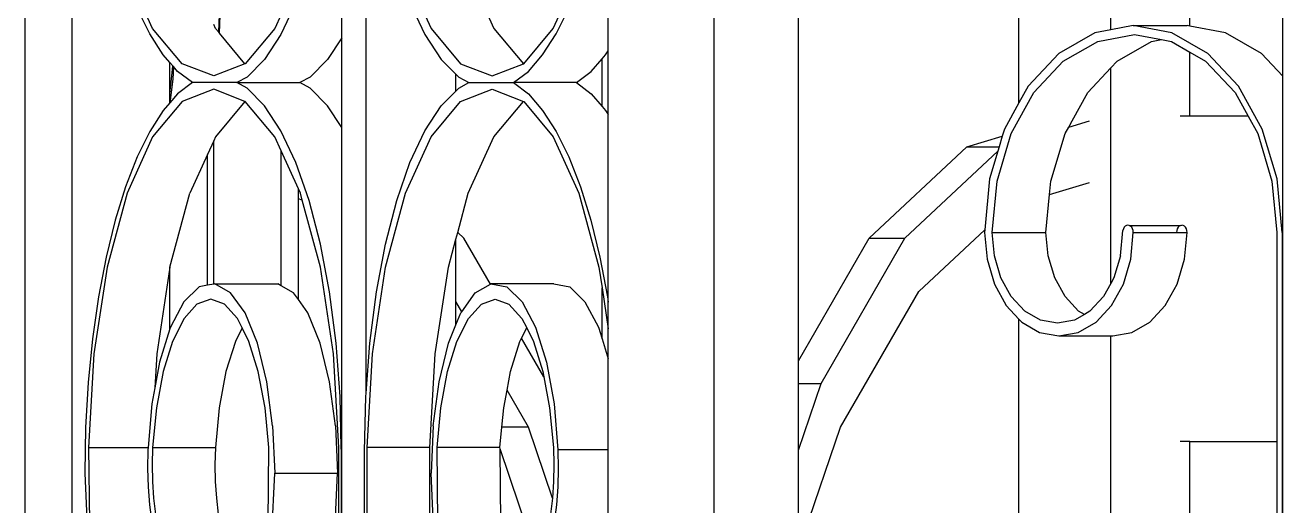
# Model space of a CAD drawing. Header units: millimetres. Extents: x 173236 to 801264, y -94969 to 615039.
# Drawn here: x 444954.6 to 445116.8, y -2314.2 to -2252.3 of the extents above; entities that cross this region are included whole.
import ezdxf

# ---------------------------------------------------------------- set-up
doc = ezdxf.new("R2010")
doc.units = ezdxf.units.MM
doc.header["$MEASUREMENT"] = 0
doc.layers.add('VOX-A-STAIRS-STEPS', color=140, linetype='Continuous')
doc.layers.add('VOX-A-WALL-PATT', color=233, linetype='Continuous')

# ---------------------------------------------------------------- blocks, each defined once
blk = doc.blocks.new('SSS')
at = {"layer": 'VOX-A-WALL-PATT'}
for p, q in [((383261.63, -3131.71), (383261.63, -2217.67)), ((383344.41, -3280.85), (383344.41, -2355.42)), ((383395.58, -2676.47), (383395.58, -2407.73)), ((383255.58, -2985.86), (383255.58, -2547.44)), ((383355.3, -2719.11), (383355.3, -2547.44)), ((383383.71, -2685.9), (383383.71, -2547.44)), ((383296.4, -2677.5), (383296.4, -2635.81)), ((383299.55, -2723.29), (383299.55, -2643.28)), ((383330.77, -2679.17), (383330.77, -2654.99)), ((383405.77, -2676), (383405.77, -2666.77)), ((383417.76, -2682.44), (383417.76, -2666.77)), ((383272.01, -2676.31), (383268.71, -2669.03)), ((383304.62, -2669.03), (383307.92, -2676.31)), ((383312.72, -2669.03), (383316.02, -2676.31)), ((383323.68, -2676.31), (383326.98, -2669.03)), ((383280.73, -2670.58), (383280.51, -2676.72)), ((383280.63, -2676.92), (383280.85, -2670.88)), ((383271.64, -2677.01), (383270.01, -2673.71)), ((383290.49, -2672.98), (383288.56, -2677.08)), ((383305.2, -2672.98), (383307.13, -2677.08)), ((383324.05, -2677.01), (383325.69, -2673.71)), ((383280.11, -2676.31), (383279.89, -2675.81)), ((383288.59, -2674.51), (383287.77, -2676.31)), ((383398.47, -2675.94), (383395.58, -2676.47)), ((383398.47, -2675.94), (383405.41, -2675.94)), ((383403.44, -2676.85), (383398.47, -2675.94)), ((383405.77, -2676), (383405.41, -2675.94)), ((383410.38, -2676.85), (383405.77, -2676)), ((383273.39, -2679.72), (383271.64, -2677.01)), ((383275.82, -2680.87), (383272.01, -2676.31)), ((383280.51, -2676.72), (383280.11, -2676.31)), ((383280.51, -2676.72), (383280.51, -2676.78)), ((383280.63, -2676.92), (383280.51, -2676.78)), ((383283.92, -2680.87), (383280.63, -2676.92)), ((383287.77, -2676.31), (383283.96, -2680.87)), ((383288.56, -2677.08), (383286.45, -2680.3)), ((383296.4, -2677.5), (383294.56, -2680.3)), ((383296.4, -2689.07), (383296.4, -2677.5)), ((383307.13, -2677.08), (383309.24, -2680.3)), ((383307.92, -2676.31), (383311.73, -2680.87)), ((383316.02, -2676.31), (383319.83, -2680.87)), ((383319.87, -2680.87), (383323.68, -2676.31)), ((383322.3, -2679.72), (383324.05, -2677.01)), ((383393.5, -2676.85), (383388.87, -2679.51)), ((383395.58, -2676.47), (383393.5, -2676.85)), ((383393.88, -2677.97), (383398.63, -2677.1)), ((383398.63, -2677.1), (383402.1, -2677.74)), ((383408.07, -2679.51), (383403.44, -2676.85)), ((383415.01, -2679.51), (383410.38, -2676.85)), ((383330.41, -2679.72), (383330.77, -2679.17)), ((383330.77, -2687.4), (383330.77, -2679.17)), ((383389.45, -2680.52), (383393.88, -2677.97)), ((383396.39, -2680.52), (383400.82, -2677.97)), ((383400.82, -2677.97), (383402.1, -2677.74)), ((383402.1, -2677.74), (383403.38, -2677.97)), ((383403.38, -2677.97), (383405.77, -2679.35)), ((383274.24, -2680.7), (383273.39, -2679.72)), ((383274.24, -2684.68), (383274.24, -2680.7)), ((383274.61, -2681.11), (383274.24, -2680.7)), ((383279.89, -2682.42), (383275.82, -2680.87)), ((383283.92, -2680.87), (383279.89, -2682.42)), ((383283.96, -2680.87), (383283.92, -2680.87)), ((383286.45, -2680.3), (383284.2, -2682.57)), ((383294.56, -2680.3), (383292.31, -2682.57)), ((383309.24, -2680.3), (383311.13, -2682.2)), ((383311.73, -2680.87), (383315.8, -2682.42)), ((383315.8, -2682.42), (383319.83, -2680.87)), ((383319.83, -2680.87), (383319.87, -2680.87)), ((383320.46, -2681.83), (383322.3, -2679.72)), ((383328.56, -2681.83), (383329.96, -2680.23)), ((383329.96, -2680.23), (383330.41, -2679.72)), ((383329.96, -2686.34), (383329.96, -2680.23)), ((383388.87, -2679.51), (383384.9, -2683.74)), ((383385.65, -2684.57), (383389.45, -2680.52)), ((383395.58, -2681.38), (383396.39, -2680.52)), ((383405.77, -2687.58), (383405.77, -2679.35)), ((383405.77, -2679.35), (383407.8, -2680.52)), ((383407.8, -2680.52), (383411.6, -2684.57)), ((383412.04, -2683.74), (383408.07, -2679.51)), ((383417.76, -2682.44), (383415.01, -2679.51)), ((383274.24, -2684.68), (383274.55, -2682)), ((383274.55, -2682), (383274.61, -2681.11)), ((383274.7, -2681.22), (383274.6, -2682.83)), ((383274.7, -2681.22), (383274.61, -2681.11)), ((383275.23, -2681.83), (383274.7, -2681.22)), ((383277.15, -2683.28), (383275.23, -2681.83)), ((383284.2, -2682.57), (383282.89, -2683.28)), ((383292.31, -2682.57), (383290.99, -2683.28)), ((383311.13, -2684.37), (383311.13, -2682.2)), ((383311.13, -2682.2), (383311.49, -2682.57)), ((383311.49, -2682.57), (383312.8, -2683.28)), ((383318.55, -2683.28), (383320.46, -2681.83)), ((383326.65, -2683.28), (383328.56, -2681.83)), ((383392.59, -2684.57), (383395.58, -2681.38)), ((383395.58, -2709.14), (383395.58, -2681.38)), ((383417.76, -2702.59), (383417.76, -2682.44)), ((383274.6, -2682.83), (383274.24, -2685.87)), ((383277.15, -2683.28), (383275.23, -2684.74)), ((383279.89, -2684.14), (383275.82, -2685.7)), ((383282.89, -2683.28), (383277.15, -2683.28)), ((383283.92, -2685.7), (383279.89, -2684.14)), ((383282.89, -2683.28), (383290.99, -2683.28)), ((383284.2, -2684), (383282.89, -2683.28)), ((383286.45, -2686.27), (383284.2, -2684)), ((383292.31, -2684), (383290.99, -2683.28)), ((383294.56, -2686.27), (383292.31, -2684)), ((383311.13, -2684.37), (383311.49, -2684)), ((383311.49, -2684), (383312.8, -2683.28)), ((383311.73, -2685.7), (383315.8, -2684.14)), ((383312.8, -2683.28), (383318.55, -2683.28)), ((383315.8, -2684.14), (383319.83, -2685.7)), ((383318.55, -2683.28), (383320.46, -2684.74)), ((383326.65, -2683.28), (383318.55, -2683.28)), ((383326.65, -2683.28), (383328.56, -2684.74)), ((383384.9, -2683.74), (383383.71, -2685.9)), ((383415.09, -2689.26), (383412.04, -2683.74)), ((383275.82, -2685.7), (383272.01, -2690.26)), ((383274.24, -2685.87), (383274.24, -2684.68)), ((383275.23, -2684.74), (383274.24, -2685.87)), ((383283.92, -2685.7), (383280.11, -2690.26)), ((383283.96, -2685.7), (383283.92, -2685.7)), ((383287.77, -2690.26), (383283.96, -2685.7)), ((383307.92, -2690.26), (383311.73, -2685.7)), ((383309.24, -2686.27), (383311.13, -2684.37)), ((383316.02, -2690.26), (383319.83, -2685.7)), ((383319.83, -2685.7), (383319.87, -2685.7)), ((383319.87, -2685.7), (383323.68, -2690.26)), ((383320.46, -2684.74), (383322.3, -2686.85)), ((383328.56, -2684.74), (383329.96, -2686.34)), ((383382.73, -2689.84), (383385.65, -2684.57)), ((383390.58, -2688.2), (383392.59, -2684.57)), ((383411.6, -2684.57), (383413.27, -2687.58)), ((383273.39, -2686.85), (383271.64, -2689.56)), ((383274.24, -2685.87), (383273.39, -2686.85)), ((383288.56, -2689.48), (383286.45, -2686.27)), ((383296.4, -2689.07), (383294.56, -2686.27)), ((383307.13, -2689.48), (383309.24, -2686.27)), ((383322.3, -2686.85), (383324.05, -2689.56)), ((383329.96, -2686.34), (383330.41, -2686.85)), ((383330.41, -2686.85), (383330.77, -2687.4)), ((383330.77, -2711.58), (383330.77, -2687.4)), ((383383.71, -2685.9), (383381.85, -2689.26)), ((383389.67, -2689.84), (383390.14, -2689.01)), ((383390.14, -2689.01), (383392.84, -2688.2)), ((383390.14, -2689.01), (383390.58, -2688.2)), ((383405.77, -2687.58), (383404.51, -2687.58)), ((383413.27, -2687.58), (383405.77, -2687.58)), ((383413.27, -2687.58), (383414.52, -2689.84)), ((383272.01, -2690.26), (383268.71, -2697.54)), ((383271.64, -2689.56), (383270.01, -2692.86)), ((383280.11, -2690.26), (383279.89, -2690.76)), ((383288.59, -2692.06), (383287.77, -2690.26)), ((383290.49, -2693.58), (383288.56, -2689.48)), ((383296.4, -2730.27), (383296.4, -2689.07)), ((383304.62, -2697.54), (383307.92, -2690.26)), ((383305.2, -2693.58), (383307.13, -2689.48)), ((383312.72, -2697.54), (383316.02, -2690.26)), ((383323.68, -2690.26), (383326.98, -2697.54)), ((383324.05, -2689.56), (383325.69, -2692.86)), ((383377.02, -2691.53), (383381.58, -2690.18)), ((383380.9, -2695.99), (383382.73, -2689.84)), ((383381.58, -2690.18), (383381.17, -2691.53)), ((383381.85, -2689.26), (383381.58, -2690.18)), ((383387.84, -2695.99), (383389.67, -2689.84)), ((383414.52, -2689.84), (383416.36, -2695.99)), ((383417.01, -2695.69), (383415.09, -2689.26)), ((383279.89, -2690.76), (383279.08, -2692.55)), ((383279.89, -2709.24), (383279.89, -2690.76)), ((383288.59, -2709.45), (383288.59, -2692.06)), ((383290.81, -2696.94), (383288.59, -2692.06)), ((383364.43, -2703.31), (383377.02, -2691.53)), ((383369.03, -2703.31), (383380.99, -2692.13)), ((383377.02, -2691.53), (383381.17, -2691.53)), ((383380.99, -2692.13), (383379.93, -2695.69)), ((383381.17, -2691.53), (383380.99, -2692.13)), ((383270.01, -2692.86), (383268.51, -2696.69)), ((383279.08, -2692.55), (383276.81, -2697.54)), ((383279.08, -2709.39), (383279.08, -2692.55)), ((383292.2, -2698.48), (383290.49, -2693.58)), ((383303.49, -2698.48), (383305.2, -2693.58)), ((383325.69, -2692.86), (383327.18, -2696.69)), ((383268.51, -2696.69), (383267.17, -2701.01)), ((383290.81, -2698.26), (383290.81, -2696.94)), ((383291.07, -2697.54), (383290.81, -2696.94)), ((383327.18, -2696.69), (383328.52, -2701.01)), ((383379.93, -2695.69), (383379.31, -2702.24)), ((383380.27, -2702.59), (383380.9, -2695.99)), ((383387.68, -2697.69), (383387.84, -2695.99)), ((383387.68, -2697.69), (383392.84, -2696.16)), ((383416.36, -2695.99), (383416.98, -2702.59)), ((383417.67, -2702.59), (383417.01, -2695.69)), ((383268.71, -2697.54), (383266.13, -2707.06)), ((383274.24, -2707.06), (383276.81, -2697.54)), ((383291.31, -2698.41), (383290.81, -2698.26)), ((383290.81, -2711.22), (383290.81, -2698.26)), ((383291.31, -2698.41), (383291.07, -2697.54)), ((383293.65, -2707.06), (383291.31, -2698.41)), ((383293.65, -2704.07), (383292.2, -2698.48)), ((383302.04, -2707.06), (383304.62, -2697.54)), ((383302.04, -2704.07), (383303.49, -2698.48)), ((383311.36, -2702.58), (383312.72, -2697.54)), ((383326.98, -2697.54), (383329.56, -2707.06)), ((383387.21, -2702.59), (383387.68, -2697.69)), ((383267.17, -2701.01), (383266, -2705.76)), ((383328.52, -2701.01), (383329.69, -2705.76)), ((383397.3, -2701.91), (383397.19, -2702.11)), ((383397.44, -2701.76), (383397.3, -2701.91)), ((383397.61, -2701.67), (383397.44, -2701.76)), ((383397.79, -2701.64), (383397.61, -2701.67)), ((383397.96, -2701.67), (383397.79, -2701.64)), ((383398.13, -2701.76), (383397.96, -2701.67)), ((383397.96, -2701.67), (383404.55, -2701.67)), ((383398.27, -2701.91), (383398.13, -2701.76)), ((383398.38, -2702.11), (383398.27, -2701.91)), ((383404.24, -2701.91), (383404.14, -2702.11)), ((383404.39, -2701.76), (383404.24, -2701.91)), ((383404.55, -2701.67), (383404.39, -2701.76)), ((383404.55, -2701.67), (383404.73, -2701.64)), ((383404.91, -2701.67), (383404.73, -2701.64)), ((383405.07, -2701.76), (383404.91, -2701.67)), ((383405.21, -2701.91), (383405.07, -2701.76)), ((383405.32, -2702.11), (383405.21, -2701.91)), ((383310.15, -2707.06), (383311.13, -2703.44)), ((383311.13, -2703.44), (383311.36, -2702.58)), ((383311.13, -2711.49), (383311.13, -2703.44)), ((383312.14, -2703.31), (383311.36, -2702.58)), ((383315.57, -2709.25), (383312.14, -2703.31)), ((383355.3, -2719.11), (383364.43, -2703.31)), ((383358.22, -2722.04), (383369.03, -2703.31)), ((383364.43, -2703.31), (383369.03, -2703.31)), ((383370.8, -2710.2), (383379.31, -2702.24)), ((383379.31, -2702.24), (383379.28, -2702.59)), ((383379.28, -2702.59), (383379.61, -2706.03)), ((383380.27, -2702.59), (383387.21, -2702.59)), ((383380.56, -2705.61), (383380.27, -2702.59)), ((383387.5, -2705.61), (383387.21, -2702.59)), ((383396.82, -2705.61), (383397.13, -2702.34)), ((383397.19, -2702.11), (383397.13, -2702.34)), ((383398.14, -2706.03), (383398.47, -2702.59)), ((383398.45, -2702.34), (383398.38, -2702.11)), ((383398.47, -2702.59), (383398.45, -2702.34)), ((383398.47, -2702.59), (383404.04, -2702.59)), ((383404.07, -2702.34), (383404.04, -2702.59)), ((383404.04, -2702.59), (383405.41, -2702.59)), ((383404.14, -2702.11), (383404.07, -2702.34)), ((383405.09, -2706.03), (383405.41, -2702.59)), ((383405.39, -2702.34), (383405.32, -2702.11)), ((383405.41, -2702.59), (383405.39, -2702.34)), ((383416.98, -2702.59), (383416.98, -2729.52)), ((383417.67, -2702.59), (383417.67, -2784.95)), ((383417.67, -2702.59), (383417.76, -2702.59)), ((383417.76, -2784.95), (383417.76, -2702.59)), ((383294.81, -2710.22), (383293.65, -2704.07)), ((383300.88, -2710.22), (383302.04, -2704.07)), ((383266, -2705.76), (383265.03, -2710.87)), ((383329.69, -2705.76), (383330.66, -2710.87)), ((383379.61, -2706.03), (383380.56, -2709.25)), ((383381.4, -2708.43), (383380.56, -2705.61)), ((383388.34, -2708.43), (383387.5, -2705.61)), ((383396.82, -2705.61), (383395.97, -2708.43)), ((383397.19, -2709.25), (383398.14, -2706.03)), ((383404.13, -2709.25), (383405.09, -2706.03)), ((383266.13, -2707.06), (383264.44, -2718.21)), ((383274.24, -2707.06), (383272.55, -2718.21)), ((383274.24, -2715.01), (383274.24, -2707.06)), ((383295.34, -2718.21), (383293.65, -2707.06)), ((383300.35, -2718.21), (383302.04, -2707.06)), ((383308.46, -2718.21), (383310.15, -2707.06)), ((383329.56, -2707.06), (383329.96, -2709.7)), ((383382.74, -2710.85), (383381.4, -2708.43)), ((383389.68, -2710.85), (383388.34, -2708.43)), ((383395.97, -2708.43), (383395.58, -2709.14)), ((383278, -2709.6), (383276.04, -2711.5)), ((383279.08, -2709.39), (383278, -2709.6)), ((383279.89, -2709.24), (383279.08, -2709.39)), ((383280.05, -2709.2), (383279.89, -2709.24)), ((383282.07, -2710.35), (383280.05, -2709.2)), ((383280.05, -2709.2), (383288.16, -2709.2)), ((383288.59, -2709.45), (383288.16, -2709.2)), ((383290.18, -2710.35), (383288.59, -2709.45)), ((383313.62, -2710.35), (383315.57, -2709.25)), ((383315.57, -2709.25), (383315.64, -2709.2)), ((383323.75, -2709.2), (383315.64, -2709.2)), ((383315.64, -2709.2), (383317.69, -2709.6)), ((383317.69, -2709.6), (383319.65, -2711.5)), ((383323.75, -2709.2), (383325.8, -2709.6)), ((383325.8, -2709.6), (383327.75, -2711.5)), ((383329.96, -2716.3), (383329.96, -2709.7)), ((383329.96, -2709.7), (383330.77, -2715)), ((383380.56, -2709.25), (383382.09, -2712.01)), ((383395.58, -2709.14), (383394.64, -2710.85)), ((383395.66, -2712.01), (383397.19, -2709.25)), ((383402.6, -2712.01), (383404.13, -2709.25)), ((383265.03, -2710.87), (383264.26, -2716.28)), ((383276.04, -2711.5), (383274.31, -2714.79)), ((383279.5, -2711.19), (383277.73, -2711.82)), ((383281.27, -2711.82), (383279.5, -2711.19)), ((383283.94, -2712.95), (383282.07, -2710.35)), ((383290.81, -2711.22), (383290.18, -2710.35)), ((383292.04, -2712.95), (383290.81, -2711.22)), ((383295.66, -2716.82), (383294.81, -2710.22)), ((383300.03, -2716.82), (383300.88, -2710.22)), ((383311.87, -2712.79), (383311.13, -2711.49)), ((383311.13, -2714.5), (383311.13, -2711.49)), ((383311.87, -2712.79), (383313.62, -2710.35)), ((383314.42, -2711.82), (383316.19, -2711.19)), ((383316.19, -2711.19), (383317.96, -2711.82)), ((383319.65, -2711.5), (383321.38, -2714.79)), ((383327.75, -2711.5), (383329.49, -2714.79)), ((383330.66, -2710.87), (383330.77, -2711.58)), ((383330.77, -2715), (383330.77, -2711.58)), ((383360.71, -2727.66), (383370.8, -2710.2)), ((383384.48, -2712.7), (383382.74, -2710.85)), ((383391.42, -2712.7), (383389.68, -2710.85)), ((383394.64, -2710.85), (383392.89, -2712.7)), ((383277.73, -2711.82), (383276.06, -2713.66)), ((383282.95, -2713.66), (383281.27, -2711.82)), ((383285.52, -2716.85), (383283.94, -2712.95)), ((383293.63, -2716.85), (383292.04, -2712.95)), ((383311.13, -2714.5), (383311.76, -2712.95)), ((383311.76, -2712.95), (383311.87, -2712.79)), ((383312.75, -2713.66), (383314.42, -2711.82)), ((383317.96, -2711.82), (383319.64, -2713.66)), ((383382.09, -2712.01), (383383.71, -2713.73)), ((383386.51, -2713.87), (383384.48, -2712.7)), ((383392.16, -2713.13), (383390.87, -2713.87)), ((383392.16, -2713.13), (383391.42, -2712.7)), ((383392.89, -2712.7), (383392.16, -2713.13)), ((383393.67, -2714.13), (383395.66, -2712.01)), ((383400.61, -2714.13), (383402.6, -2712.01)), ((383274.24, -2715.01), (383272.9, -2719.27)), ((383274.31, -2714.79), (383274.24, -2715.01)), ((383276.06, -2713.66), (383274.57, -2716.61)), ((383283.55, -2714.87), (383282.68, -2716.61)), ((383283.55, -2714.87), (383282.95, -2713.66)), ((383284.43, -2716.61), (383283.55, -2714.87)), ((383310.17, -2716.85), (383311.13, -2714.5)), ((383311.26, -2716.61), (383312.75, -2713.66)), ((383319.58, -2716.19), (383320.25, -2714.87)), ((383319.64, -2713.66), (383320.25, -2714.87)), ((383320.25, -2714.87), (383321.12, -2716.61)), ((383321.38, -2714.79), (383322.79, -2719.27)), ((383329.49, -2714.79), (383329.96, -2716.3)), ((383330.77, -2718.86), (383330.77, -2715)), ((383383.71, -2739.26), (383383.71, -2713.73)), ((383383.71, -2713.73), (383384.08, -2714.13)), ((383384.08, -2714.13), (383386.39, -2715.46)), ((383388.69, -2714.27), (383386.51, -2713.87)), ((383390.87, -2713.87), (383388.69, -2714.27)), ((383391.36, -2715.46), (383393.67, -2714.13)), ((383398.3, -2715.46), (383400.61, -2714.13)), ((383264.26, -2716.28), (383263.7, -2721.92)), ((383274.57, -2716.61), (383273.36, -2720.51)), ((383282.68, -2716.61), (383281.47, -2720.51)), ((383285.64, -2720.51), (383284.43, -2716.61)), ((383310.05, -2720.51), (383311.26, -2716.61)), ((383318.16, -2720.51), (383319.37, -2716.61)), ((383319.37, -2716.61), (383319.58, -2716.19)), ((383322.46, -2721.17), (383319.58, -2716.19)), ((383321.12, -2716.61), (383322.33, -2720.51)), ((383329.96, -2716.3), (383330.77, -2718.86)), ((383386.39, -2715.46), (383388.87, -2715.91)), ((383388.87, -2715.91), (383391.36, -2715.46)), ((383388.87, -2715.91), (383395.58, -2715.91)), ((383395.58, -2753.27), (383395.58, -2715.91)), ((383395.58, -2715.91), (383395.82, -2715.91)), ((383395.82, -2715.91), (383398.3, -2715.46)), ((383264.44, -2718.21), (383263.75, -2730.27)), ((383272.55, -2718.21), (383272.3, -2722.59)), ((383286.73, -2721.81), (383285.52, -2716.85)), ((383294.84, -2721.81), (383293.63, -2716.85)), ((383296.03, -2730.27), (383295.34, -2718.21)), ((383296.18, -2723.71), (383295.66, -2716.82)), ((383299.55, -2723.29), (383300.03, -2716.82)), ((383299.66, -2730.27), (383300.35, -2718.21)), ((383307.77, -2730.27), (383308.46, -2718.21)), ((383308.96, -2721.81), (383310.17, -2716.85)), ((383272.9, -2719.27), (383272.3, -2722.59)), ((383322.79, -2719.27), (383323.78, -2724.64)), ((383330.77, -2730.58), (383330.77, -2718.86)), ((383355.3, -2722.04), (383355.3, -2719.11)), ((383273.36, -2720.51), (383272.49, -2725.15)), ((383281.47, -2720.51), (383280.6, -2725.15)), ((383286.51, -2725.15), (383285.64, -2720.51)), ((383309.18, -2725.15), (383310.05, -2720.51)), ((383317.71, -2722.9), (383318.16, -2720.51)), ((383322.33, -2720.51), (383322.46, -2721.17)), ((383322.46, -2721.17), (383323.2, -2725.15)), ((383263.7, -2721.92), (383263.36, -2727.71)), ((383272.3, -2722.59), (383271.92, -2724.64)), ((383287.49, -2727.5), (383286.73, -2721.81)), ((383295.6, -2727.5), (383294.84, -2721.81)), ((383308.2, -2727.5), (383308.96, -2721.81)), ((383317.29, -2725.15), (383317.71, -2722.9)), ((383320.47, -2727.66), (383317.71, -2722.9)), ((383355.3, -2730.61), (383358.22, -2722.04)), ((383355.3, -2722.04), (383358.22, -2722.04)), ((383355.3, -2730.61), (383355.3, -2722.04)), ((383271.92, -2724.64), (383271.44, -2730.27)), ((383296.34, -2730.27), (383296.18, -2723.71)), ((383299.34, -2730.76), (383299.51, -2723.71)), ((383299.51, -2723.71), (383299.55, -2723.29)), ((383323.78, -2724.64), (383324.28, -2730.58)), ((383272.49, -2725.15), (383272.01, -2730.27)), ((383280.6, -2725.15), (383280.11, -2730.27)), ((383286.99, -2730.27), (383286.51, -2725.15)), ((383308.7, -2730.27), (383309.18, -2725.15)), ((383317.05, -2727.66), (383317.29, -2725.15)), ((383323.2, -2725.15), (383323.69, -2730.27)), ((383263.36, -2727.71), (383263.25, -2733.58)), ((383287.49, -2727.5), (383287.75, -2733.58)), ((383295.6, -2727.5), (383295.85, -2733.58)), ((383308.2, -2727.5), (383307.95, -2733.58)), ((383316.8, -2730.27), (383317.05, -2727.66)), ((383320.47, -2727.66), (383317.05, -2727.66)), ((383323.57, -2736.79), (383320.47, -2727.66)), ((383355.3, -2743.56), (383360.71, -2727.66)), ((383405.77, -2729.52), (383404.51, -2729.52)), ((383405.77, -2778.11), (383405.77, -2729.52)), ((383405.77, -2729.52), (383416.98, -2729.52)), ((383416.98, -2729.52), (383416.98, -2785.44)), ((383263.75, -2730.27), (383263.86, -2739.97)), ((383263.75, -2730.27), (383271.44, -2730.27)), ((383271.41, -2730.58), (383271.37, -2732.97)), ((383271.44, -2730.27), (383271.41, -2730.58)), ((383272.01, -2730.27), (383271.94, -2732.45)), ((383272.01, -2730.27), (383280.11, -2730.27)), ((383280.11, -2730.27), (383280.05, -2732.45)), ((383286.89, -2739.97), (383286.99, -2730.27)), ((383296.03, -2741.6), (383296.03, -2730.27)), ((383296.35, -2730.76), (383296.34, -2730.27)), ((383296.34, -2730.27), (383296.4, -2730.27)), ((383296.35, -2730.76), (383296.4, -2730.76)), ((383296.35, -2813.12), (383296.35, -2730.76)), ((383296.4, -2730.76), (383296.4, -2730.27)), ((383296.4, -2813.12), (383296.4, -2730.76)), ((383299.34, -2813.12), (383299.34, -2730.76)), ((383307.77, -2730.27), (383299.66, -2730.27)), ((383299.66, -2813.12), (383299.66, -2730.27)), ((383307.77, -2813.12), (383307.77, -2730.27)), ((383316.8, -2730.27), (383308.7, -2730.27)), ((383308.8, -2739.97), (383308.7, -2730.27)), ((383316.81, -2730.46), (383316.8, -2730.27)), ((383316.91, -2739.97), (383316.81, -2730.46)), ((383321.46, -2744.15), (383316.81, -2730.46)), ((383323.69, -2730.27), (383323.75, -2732.45)), ((383330.77, -2730.58), (383324.28, -2730.58)), ((383324.28, -2730.58), (383324.32, -2732.97)), ((383330.77, -2744.69), (383330.77, -2730.58)), ((383355.3, -2743.56), (383355.3, -2730.61)), ((383271.94, -2732.45), (383271.98, -2734.64)), ((383280.05, -2732.45), (383280.09, -2734.64)), ((383323.75, -2732.45), (383323.71, -2734.64)), ((383263.25, -2733.58), (383263.67, -2743.03)), ((383271.37, -2732.97), (383271.44, -2735.35)), ((383287.33, -2743.03), (383287.75, -2733.58)), ((383287.75, -2733.58), (383295.85, -2733.58)), ((383295.52, -2741.12), (383295.85, -2733.58)), ((383308.36, -2743.03), (383307.95, -2733.58)), ((383324.32, -2732.97), (383324.26, -2735.35)), ((383271.44, -2735.35), (383271.62, -2737.68)), ((383271.98, -2734.64), (383272.13, -2736.79)), ((383280.09, -2734.64), (383280.23, -2736.79)), ((383323.71, -2734.64), (383323.57, -2736.79)), ((383324.26, -2735.35), (383324.08, -2737.68)), ((383271.62, -2737.68), (383271.9, -2739.91)), ((383272.13, -2736.79), (383272.37, -2738.86)), ((383280.23, -2736.79), (383280.47, -2738.86)), ((383323.57, -2736.79), (383323.32, -2738.86)), ((383324.08, -2737.68), (383323.79, -2739.91))]:
    blk.add_line(p, q, dxfattribs=at)

msp = doc.modelspace()

# ---------------------------------------------------------------- block references
at = {"layer": 'VOX-A-STAIRS-STEPS'}
msp.add_blockref('SSS', (61699, 423.62), dxfattribs=at)

doc.saveas('drawing.dxf')
